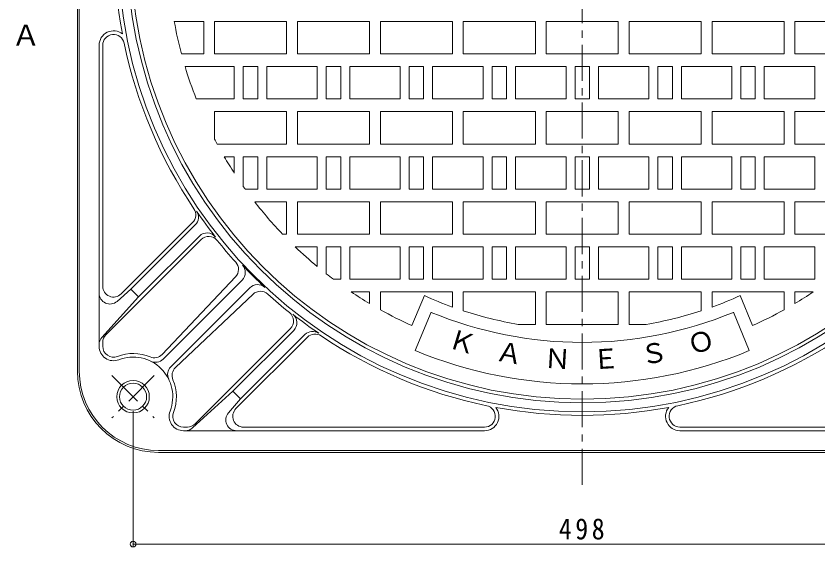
# Model space of a CAD drawing. Units: millimetres, scale not verified. Extents: x -623 to 760, y -541 to 550.
# Drawn here: x -615.6 to -170.8, y -80.3 to 214.2 of the extents above; entities that cross this region are included whole.
import ezdxf
from ezdxf.enums import TextEntityAlignment as Align

# ---------------------------------------------------------------- set-up
doc = ezdxf.new("R2010")
doc.units = ezdxf.units.MM
doc.header["$LTSCALE"] = 4
doc.header["$PDMODE"] = 32
doc.header["$PDSIZE"] = 3.2
doc.linetypes.add('CHAIN1', pattern=[8, 5, -1, 1, -1])
for name, color, linetype, lineweight in [('0-1_躯体', 2, 'Continuous', 9), ('0-2_仕上', 3, 'Continuous', 9), ('0-4_その他', 7, 'Continuous', 9), ('0-5_寸法', 7, 'Continuous', 9)]:
    doc.layers.add(name, color=color, linetype=linetype, lineweight=lineweight)
doc.layers.add('0-F', color=7, linetype='Continuous')
doc.styles.add('ＭＳ ゴシック', font='')
doc.styles.get('ＭＳ ゴシック').set_extended_font_data('MS Gothic')

msp = doc.modelspace()

# ---------------------------------------------------------------- linework, layer by layer
at = {"layer": '0-1_躯体'}
for p, q in [((-581.549, 17.187), (-581.549, 487.187)), ((-580.549, 487.187), (-580.549, 17.187)), ((-569.549, 197.967), (-569.549, 31.011)), ((-567.548, 64.313), (-567.548, 197.967)), ((-557.306, 60.07), (-517.676, 99.699)), ((-551.88, 62.667), (-516.199, 98.349)), ((-565.791, 37.442), (-512.977, 90.256)), ((-513.899, 92.162), (-547.637, 58.424)), ((-534.544, 26.511), (-493.85, 69.562)), ((-490.213, 67.766), (-534.064, 23.915)), ((-559.605, 55.931), (-551.88, 62.667)), ((-551.88, 62.667), (-547.637, 58.424)), ((-485.97, 63.523), (-529.821, 19.672)), ((-567.994, 35.965), (-547.637, 58.424)), ((-527.225, 19.192), (-484.174, 59.886)), ((-516.294, -12.055), (-463.48, 40.759)), ((-461.574, 39.837), (-495.312, 6.099)), ((-493.666, -3.57), (-454.037, 36.06)), ((-491.069, 1.856), (-455.387, 37.538)), ((-567.548, 33.2), (-567.548, 31.011)), ((-517.771, -14.258), (-495.312, 6.099)), ((-491.069, 1.856), (-495.312, 6.099)), ((-497.805, -5.869), (-491.069, 1.856)), ((-520.536, -13.812), (-522.725, -13.812)), ((-355.769, -15.812), (-522.725, -15.813)), ((-489.423, -13.812), (-355.769, -13.812)), ((-113.674, -13.812), (-247.329, -13.812)), ((-247.329, -15.812), (-80.373, -15.813)), ((-66.549, -26.813), (-536.549, -26.813)), ((-536.549, -27.813), (-66.549, -27.813))]:
    msp.add_line(p, q, dxfattribs=at)
at = {"layer": '0-1_躯体', "linetype": 'CHAIN1'}
for p, q in [((-538.973, 14.763), (-562.409, -8.673)), ((-562.409, 14.763), (-538.973, -8.673))]:
    msp.add_line(p, q, dxfattribs=at)
at = {"layer": '0-1_躯体'}
for centre, radius in [((-301.549, 252.187), 257.5), ((-301.549, 252.187), 252.5), ((-550.691, 3.045), 9), ((-550.691, 3.045), 7.5)]:
    msp.add_circle(centre, radius, dxfattribs=at)
for centre, radius, start, end in [((-301.549, 252.187), 259.5, 169.35187, 190.64813), ((-561.548, 197.967), 8, 51.60887, 180), ((-561.548, 197.967), 6, 11.78011, 180), ((-301.549, 252.187), 259.593, 191.77954, 213.92914), ((-521.919, 103.942), 6, 314.99899, 33.92863), ((-520.441, 102.591), 6, 314.99899, 34.34988), ((-301.549, 252.187), 259.128, 214.34956, 218.28532), ((-509.657, 87.92), 6, 38.28606, 135), ((-508.735, 86.014), 6, 38.73074, 135), ((-301.549, 252.187), 259.593, 218.7314, 222.22906), ((-498.211, 73.683), 6, 316.61215, 42.22968), ((-494.456, 72.008), 6, 314.99899, 43.04547), ((-301.549, 252.187), 257.965, 223.04611, 226.95384), ((-561.548, 64.313), 6, 180, 314.99899), ((-481.728, 59.28), 6, 46.95453, 135.00101), ((-563.549, 60.453), 6, 180, 311.08658), ((-480.053, 55.525), 6, 47.77032, 133.38785), ((-301.549, 252.188), 259.593, 227.771, 231.26866), ((-467.722, 45.001), 6, 315, 51.26926), ((-301.549, 252.188), 259.128, 231.71474, 235.6505), ((-465.816, 44.079), 6, 315, 51.71394), ((-563.549, 31.935), 6, 137.80937, 180), ((-561.548, 33.2), 6, 135.00201, 180), ((-451.145, 33.295), 6, 55.65012, 135.00101), ((-449.794, 31.818), 6, 56.07137, 135.00101), ((-301.549, 252.188), 259.593, 236.07092, 258.22052), ((-301.548, 252.188), 259.593, 281.77948, 303.92908), ((-561.548, 31.011), 8, 180, 291.21992), ((-561.548, 31.011), 6, 180, 291.21992), ((-550.691, 3.045), 24, 66.86516, 111.21783), ((-550.691, 3.045), 22, 338.78145, 111.21855), ((-538.904, 30.633), 6, 246.86478, 316.61215), ((-538.307, 28.157), 6, 243.74854, 314.99799), ((-525.579, 15.429), 6, 135.00201, 206.25146), ((-523.103, 14.832), 6, 133.38785, 203.13522), ((-536.549, 17.187), 45, 180, 270), ((-536.549, 17.187), 44, 180, 270), ((-550.691, 3.045), 24, 338.78217, 23.13484), ((-489.423, -7.812), 6, 135.00101, 270), ((-355.769, -7.812), 6, 270, 78.21989), ((-355.769, -7.812), 8, 270, 38.39113), ((-301.549, 252.188), 259.5, 259.35193, 280.64827), ((-247.329, -7.812), 8, 141.60887, 270), ((-247.329, -7.812), 6, 101.78011, 270), ((-522.725, -7.812), 8, 158.78008, 270), ((-522.725, -7.812), 6, 158.78008, 270), ((-493.283, -9.813), 6, 138.91342, 270), ((-520.536, -7.812), 6, 270, 314.99799), ((-521.8, -9.813), 6, 270, 312.19063)]:
    msp.add_arc(centre, radius, start, end, dxfattribs=at)
at = {"layer": '0-2_仕上', "linetype": 'CHAIN1'}
msp.add_line((-301.549, -45.813), (-301.549, 550.187), dxfattribs=at)
at = {"layer": '0-2_仕上'}
for p, q in [((-527.865, 211.187), (-511.549, 211.187)), ((-511.549, 193.187), (-511.549, 211.187)), ((-505.549, 211.187), (-465.549, 211.187)), ((-505.549, 193.187), (-505.549, 211.187)), ((-459.549, 211.187), (-419.549, 211.187)), ((-459.549, 193.187), (-459.549, 211.187)), ((-413.549, 211.187), (-373.549, 211.187)), ((-413.549, 193.187), (-413.549, 211.187)), ((-367.549, 211.187), (-327.549, 211.187)), ((-367.549, 193.187), (-367.549, 211.187)), ((-321.548, 193.187), (-321.548, 211.187)), ((-321.548, 211.187), (-281.549, 211.187)), ((-281.549, 193.187), (-281.549, 211.187)), ((-235.549, 211.187), (-275.549, 211.187)), ((-235.549, 193.187), (-235.549, 211.187)), ((-189.549, 211.187), (-229.549, 211.187)), ((-189.549, 193.187), (-189.549, 211.187)), ((-143.549, 211.187), (-183.549, 211.187)), ((-523.853, 193.187), (-511.549, 193.187)), ((-321.548, 193.187), (-281.549, 193.187)), ((-521.876, 186.188), (-494.549, 186.188)), ((-494.549, 168.187), (-494.549, 186.188)), ((-489.549, 186.188), (-481.549, 186.188)), ((-489.549, 168.187), (-489.549, 186.188)), ((-476.549, 186.188), (-448.549, 186.188)), ((-476.549, 168.187), (-476.549, 186.188)), ((-448.549, 168.187), (-448.549, 186.188)), ((-443.549, 186.188), (-435.549, 186.188)), ((-443.549, 168.187), (-443.549, 186.188)), ((-430.549, 186.188), (-402.549, 186.188)), ((-430.549, 168.187), (-430.549, 186.188)), ((-402.549, 168.187), (-402.549, 186.188)), ((-397.549, 186.188), (-389.549, 186.188)), ((-397.549, 168.187), (-397.549, 186.188)), ((-384.549, 186.188), (-356.549, 186.188)), ((-384.549, 168.187), (-384.549, 186.188)), ((-356.549, 168.187), (-356.549, 186.188)), ((-351.549, 186.188), (-343.549, 186.188)), ((-351.549, 168.187), (-351.549, 186.188)), ((-338.549, 186.188), (-310.548, 186.188)), ((-338.549, 168.187), (-338.549, 186.188)), ((-310.548, 168.187), (-310.548, 186.188)), ((-305.548, 168.187), (-305.548, 186.188)), ((-305.548, 186.188), (-297.549, 186.188)), ((-297.549, 168.187), (-297.549, 186.188)), ((-292.549, 168.187), (-292.549, 186.188)), ((-264.549, 186.188), (-292.549, 186.188)), ((-264.549, 168.187), (-264.549, 186.188)), ((-251.549, 186.188), (-259.549, 186.188)), ((-251.549, 168.187), (-251.549, 186.188)), ((-246.549, 168.187), (-246.549, 186.188)), ((-218.549, 186.188), (-246.549, 186.188)), ((-218.549, 168.187), (-218.549, 186.188)), ((-205.548, 186.188), (-213.549, 186.188)), ((-205.548, 168.187), (-205.548, 186.188)), ((-200.549, 168.187), (-200.549, 186.188)), ((-172.549, 186.188), (-200.549, 186.188)), ((-172.549, 168.187), (-172.549, 186.188)), ((-515.661, 168.187), (-494.549, 168.187)), ((-476.549, 168.187), (-448.549, 168.187)), ((-430.549, 168.187), (-402.549, 168.187)), ((-384.549, 168.187), (-356.549, 168.187)), ((-338.549, 168.187), (-310.548, 168.187)), ((-305.548, 168.187), (-297.549, 168.187)), ((-264.549, 168.187), (-292.549, 168.187)), ((-218.549, 168.187), (-246.549, 168.187)), ((-172.549, 168.187), (-200.549, 168.187)), ((-505.549, 161.187), (-465.549, 161.187)), ((-505.549, 145.961), (-505.549, 161.187)), ((-465.549, 143.187), (-465.549, 161.187)), ((-459.549, 161.187), (-419.549, 161.187)), ((-459.549, 143.187), (-459.549, 161.187)), ((-413.549, 161.187), (-373.549, 161.187)), ((-413.549, 143.187), (-413.549, 161.187)), ((-367.549, 161.187), (-327.549, 161.187)), ((-367.549, 143.187), (-367.549, 161.187)), ((-321.548, 143.187), (-321.548, 161.187)), ((-321.548, 161.187), (-281.549, 161.187)), ((-281.549, 143.187), (-281.549, 161.187)), ((-235.549, 161.187), (-275.549, 161.187)), ((-235.549, 143.187), (-235.549, 161.187)), ((-189.549, 161.187), (-229.549, 161.187)), ((-189.549, 143.187), (-189.549, 161.187)), ((-143.549, 161.187), (-183.549, 161.187)), ((-504.08, 143.187), (-465.549, 143.187)), ((-321.548, 143.187), (-281.549, 143.187)), ((-500.154, 136.187), (-494.549, 136.187)), ((-494.549, 127.083), (-494.549, 136.187)), ((-489.549, 136.187), (-481.549, 136.187)), ((-489.549, 119.688), (-489.549, 136.187)), ((-481.549, 118.187), (-481.549, 136.187)), ((-476.549, 136.187), (-448.549, 136.187)), ((-476.549, 118.187), (-476.549, 136.187)), ((-448.549, 118.187), (-448.549, 136.187)), ((-443.549, 136.187), (-435.549, 136.187)), ((-443.549, 118.187), (-443.549, 136.187)), ((-430.549, 136.187), (-402.549, 136.187)), ((-430.549, 118.187), (-430.549, 136.187)), ((-402.549, 118.187), (-402.549, 136.187)), ((-397.549, 136.187), (-389.549, 136.187)), ((-397.549, 118.187), (-397.549, 136.187)), ((-384.549, 136.187), (-356.549, 136.187)), ((-384.549, 118.187), (-384.549, 136.187)), ((-356.549, 118.187), (-356.549, 136.187)), ((-351.549, 136.187), (-343.549, 136.187)), ((-351.549, 118.187), (-351.549, 136.187)), ((-338.549, 136.187), (-310.548, 136.187)), ((-338.549, 118.187), (-338.549, 136.187)), ((-310.548, 118.187), (-310.548, 136.187)), ((-305.548, 118.187), (-305.548, 136.187)), ((-305.548, 136.187), (-297.549, 136.187)), ((-297.549, 118.187), (-297.549, 136.187)), ((-292.549, 118.187), (-292.549, 136.187)), ((-264.549, 136.187), (-292.549, 136.187)), ((-264.549, 118.187), (-264.549, 136.187)), ((-251.549, 136.187), (-259.549, 136.187)), ((-251.549, 118.187), (-251.549, 136.187)), ((-246.549, 118.187), (-246.549, 136.187)), ((-218.549, 136.187), (-246.549, 136.187)), ((-218.549, 118.187), (-218.549, 136.187)), ((-205.548, 136.187), (-213.549, 136.187)), ((-205.548, 118.187), (-205.548, 136.187)), ((-200.549, 118.187), (-200.549, 136.187)), ((-172.549, 136.187), (-200.549, 136.187)), ((-172.549, 118.187), (-172.549, 136.187)), ((-488.482, 118.187), (-481.549, 118.187)), ((-476.549, 118.187), (-448.549, 118.187)), ((-430.549, 118.187), (-402.549, 118.187)), ((-384.549, 118.187), (-356.549, 118.187)), ((-338.549, 118.187), (-310.548, 118.187)), ((-305.548, 118.187), (-297.549, 118.187)), ((-264.549, 118.187), (-292.549, 118.187)), ((-218.549, 118.187), (-246.549, 118.187)), ((-172.549, 118.187), (-200.549, 118.187)), ((-483.26, 111.187), (-465.549, 111.187)), ((-465.549, 93.187), (-465.549, 111.187)), ((-459.549, 111.187), (-419.549, 111.187)), ((-459.549, 93.187), (-459.549, 111.187)), ((-413.549, 111.187), (-373.549, 111.187)), ((-413.549, 93.187), (-413.549, 111.187)), ((-367.549, 111.187), (-327.549, 111.187)), ((-367.549, 93.187), (-367.549, 111.187)), ((-321.548, 93.187), (-321.548, 111.187)), ((-321.548, 111.187), (-281.549, 111.187)), ((-281.549, 93.187), (-281.549, 111.187)), ((-235.549, 111.187), (-275.549, 111.187)), ((-235.549, 93.187), (-235.549, 111.187)), ((-189.549, 111.187), (-229.549, 111.187)), ((-189.549, 93.187), (-189.549, 111.187)), ((-143.549, 111.187), (-183.549, 111.187)), ((-467.738, 93.187), (-465.549, 93.187)), ((-321.548, 93.187), (-281.549, 93.187)), ((-460.747, 86.188), (-448.549, 86.188)), ((-448.549, 75.295), (-448.549, 86.188)), ((-443.549, 86.188), (-435.549, 86.188)), ((-443.549, 71.257), (-443.549, 86.188)), ((-435.549, 68.187), (-435.549, 86.188)), ((-430.549, 86.188), (-402.549, 86.188)), ((-430.549, 68.187), (-430.549, 86.188)), ((-402.549, 68.187), (-402.549, 86.188)), ((-397.549, 86.188), (-389.549, 86.188)), ((-397.549, 68.187), (-397.549, 86.188)), ((-384.549, 86.188), (-356.549, 86.188)), ((-384.549, 68.187), (-384.549, 86.188)), ((-356.549, 68.187), (-356.549, 86.188)), ((-351.549, 86.188), (-343.549, 86.188)), ((-351.549, 68.187), (-351.549, 86.188)), ((-338.549, 86.188), (-310.548, 86.188)), ((-338.549, 68.187), (-338.549, 86.188)), ((-310.548, 68.187), (-310.548, 86.188)), ((-305.548, 68.187), (-305.548, 86.188)), ((-305.548, 86.188), (-297.549, 86.188)), ((-297.549, 68.187), (-297.549, 86.188)), ((-292.549, 68.187), (-292.549, 86.188)), ((-264.549, 86.188), (-292.549, 86.188)), ((-264.549, 68.187), (-264.549, 86.188)), ((-251.549, 86.188), (-259.549, 86.188)), ((-251.549, 68.187), (-251.549, 86.188)), ((-246.549, 68.187), (-246.549, 86.188)), ((-218.549, 86.188), (-246.549, 86.188)), ((-218.549, 68.187), (-218.549, 86.188)), ((-205.548, 86.188), (-213.549, 86.188)), ((-205.548, 68.187), (-205.548, 86.188)), ((-200.549, 68.187), (-200.549, 86.188)), ((-172.549, 86.188), (-200.549, 86.188)), ((-172.549, 68.187), (-172.549, 86.188)), ((-439.549, 68.187), (-435.549, 68.187)), ((-430.549, 68.187), (-402.549, 68.187)), ((-384.549, 68.187), (-356.549, 68.187)), ((-338.549, 68.187), (-310.548, 68.187)), ((-305.548, 68.187), (-297.549, 68.187)), ((-264.549, 68.187), (-292.549, 68.187)), ((-218.549, 68.187), (-246.549, 68.187)), ((-172.549, 68.187), (-200.549, 68.187)), ((-429.685, 61.187), (-419.549, 61.187)), ((-419.549, 54.764), (-419.549, 61.187)), ((-413.549, 51.3), (-413.549, 61.187)), ((-413.549, 61.187), (-373.549, 61.187)), ((-389.1, 59.11), (-395.992, 42.472)), ((-373.549, 52.788), (-373.549, 61.187)), ((-367.549, 61.187), (-327.549, 61.187)), ((-367.549, 50.723), (-367.549, 61.187)), ((-327.549, 43.187), (-327.549, 61.187)), ((-321.548, 43.187), (-321.548, 61.187)), ((-321.548, 61.187), (-281.549, 61.187)), ((-281.549, 43.187), (-281.549, 61.187)), ((-275.549, 43.187), (-275.549, 61.187)), ((-235.549, 61.187), (-275.549, 61.187)), ((-235.549, 50.723), (-235.549, 61.187)), ((-229.548, 52.788), (-229.548, 61.187)), ((-189.548, 61.187), (-229.548, 61.187)), ((-213.997, 59.11), (-207.105, 42.472)), ((-189.548, 51.3), (-189.548, 61.187)), ((-183.549, 54.764), (-183.549, 61.187)), ((-173.412, 61.187), (-183.549, 61.187)), ((-385.356, 49.858), (-394.158, 28.608)), ((-217.741, 49.858), (-208.939, 28.608)), ((-337.087, 43.187), (-327.549, 43.187)), ((-321.548, 43.187), (-281.549, 43.187)), ((-266.01, 43.187), (-275.549, 43.187))]:
    msp.add_line(p, q, dxfattribs=at)
for points in [[(-505.549, 193.187), (-465.549, 193.187), (-465.549, 211.187)], [(-459.549, 193.187), (-419.549, 193.187), (-419.549, 211.187)], [(-413.549, 193.187), (-373.549, 193.187), (-373.549, 211.187)], [(-367.549, 193.187), (-327.549, 193.187), (-327.549, 211.187)], [(-235.549, 193.187), (-275.549, 193.187), (-275.549, 211.187)], [(-189.549, 193.187), (-229.549, 193.187), (-229.549, 211.187)], [(-143.549, 193.187), (-183.549, 193.187), (-183.549, 211.187)], [(-489.549, 168.187), (-481.549, 168.187), (-481.549, 186.188)], [(-443.549, 168.187), (-435.549, 168.187), (-435.549, 186.188)], [(-397.549, 168.187), (-389.549, 168.187), (-389.549, 186.188)], [(-351.549, 168.187), (-343.549, 168.187), (-343.549, 186.188)], [(-251.549, 168.187), (-259.549, 168.187), (-259.549, 186.188)], [(-205.548, 168.187), (-213.549, 168.187), (-213.549, 186.188)], [(-459.549, 143.187), (-419.549, 143.187), (-419.549, 161.187)], [(-413.549, 143.187), (-373.549, 143.187), (-373.549, 161.187)], [(-367.549, 143.187), (-327.549, 143.187), (-327.549, 161.187)], [(-235.549, 143.187), (-275.549, 143.187), (-275.549, 161.187)], [(-189.549, 143.187), (-229.549, 143.187), (-229.549, 161.187)], [(-143.549, 143.187), (-183.549, 143.187), (-183.549, 161.187)], [(-443.549, 118.187), (-435.549, 118.187), (-435.549, 136.187)], [(-397.549, 118.187), (-389.549, 118.187), (-389.549, 136.187)], [(-351.549, 118.187), (-343.549, 118.187), (-343.549, 136.187)], [(-251.549, 118.187), (-259.549, 118.187), (-259.549, 136.187)], [(-205.548, 118.187), (-213.549, 118.187), (-213.549, 136.187)], [(-459.549, 93.187), (-419.549, 93.187), (-419.549, 111.187)], [(-413.549, 93.187), (-373.549, 93.187), (-373.549, 111.187)], [(-367.549, 93.187), (-327.549, 93.187), (-327.549, 111.187)], [(-235.549, 93.187), (-275.549, 93.187), (-275.549, 111.187)], [(-189.549, 93.187), (-229.549, 93.187), (-229.549, 111.187)], [(-143.549, 93.187), (-183.549, 93.187), (-183.549, 111.187)], [(-397.549, 68.187), (-389.549, 68.187), (-389.549, 86.188)], [(-351.549, 68.187), (-343.549, 68.187), (-343.549, 86.188)], [(-251.549, 68.187), (-259.549, 68.187), (-259.549, 86.188)], [(-205.548, 68.187), (-213.549, 68.187), (-213.549, 86.188)]]:
    msp.add_lwpolyline(points, dxfattribs=at)
msp.add_circle((-301.549, 252.187), 250.5, dxfattribs=at)
for radius, start, end in [(230, 190.26848, 194.86377), (230, 196.67583, 201.42096), (230, 207.50677, 208.28859), (230, 210.28809, 212.95161), (230, 215.17552, 215.63425), (230, 217.80991, 223.73344), (230, 226.19826, 230.27299), (230, 231.87411, 233.1301), (230, 236.14342, 239.13326), (212, 245.60781, 250.14613), (212, 289.85387, 294.39219), (230, 300.86674, 303.85658), (230, 240.85927, 245.75595), (219, 247.5, 292.5), (212, 251.86118, 260.34959), (212, 279.65041, 288.13882), (230, 294.24405, 299.14073), (242, 247.5, 292.5)]:
    msp.add_arc((-301.549, 252.187), radius, start, end, dxfattribs=at)
at = {"layer": '0-4_その他'}
for p, q in [((-550.691, -79.87), (-550.691, -4.955)), ((-52.407, -78.67), (-550.691, -78.67))]:
    msp.add_line(p, q, dxfattribs=at)
msp.add_point((-550.691, -78.67), dxfattribs=at)

# ---------------------------------------------------------------- texts
at = {"layer": '0-4_その他', "color": 2, "insert": (-314.549, -76.27), "char_height": 11.73, "attachment_point": 7, "style": 'ＭＳ ゴシック'}
msp.add_mtext('\\T1.27;\\W0.9;498', dxfattribs=at)
at = {"layer": '0-5_寸法', "color": 2, "style": 'ＭＳ ゴシック'}
msp.add_text('Ａ', height=11.73, dxfattribs=at).set_placement((-618.14, 194.187), align=Align.BOTTOM_LEFT)
at = {"layer": '0-F', "style": 'ＭＳ ゴシック'}
for s, rotation, p in [('Ｋ', 343.166, (-377.714, 27.384)), ('Ｏ', 16.834, (-240.316, 22.866)), ('Ａ', 349.9, (-350.83, 20.004)), ('Ｓ', 10.1, (-267.626, 17.269)), ('Ｎ', 356.633, (-323.267, 15.828)), ('Ｅ', 3.367, (-295.404, 14.911))]:
    msp.add_text(s, height=11, rotation=rotation, dxfattribs=at).set_placement(p, align=Align.BOTTOM_LEFT)

doc.saveas('drawing.dxf')
